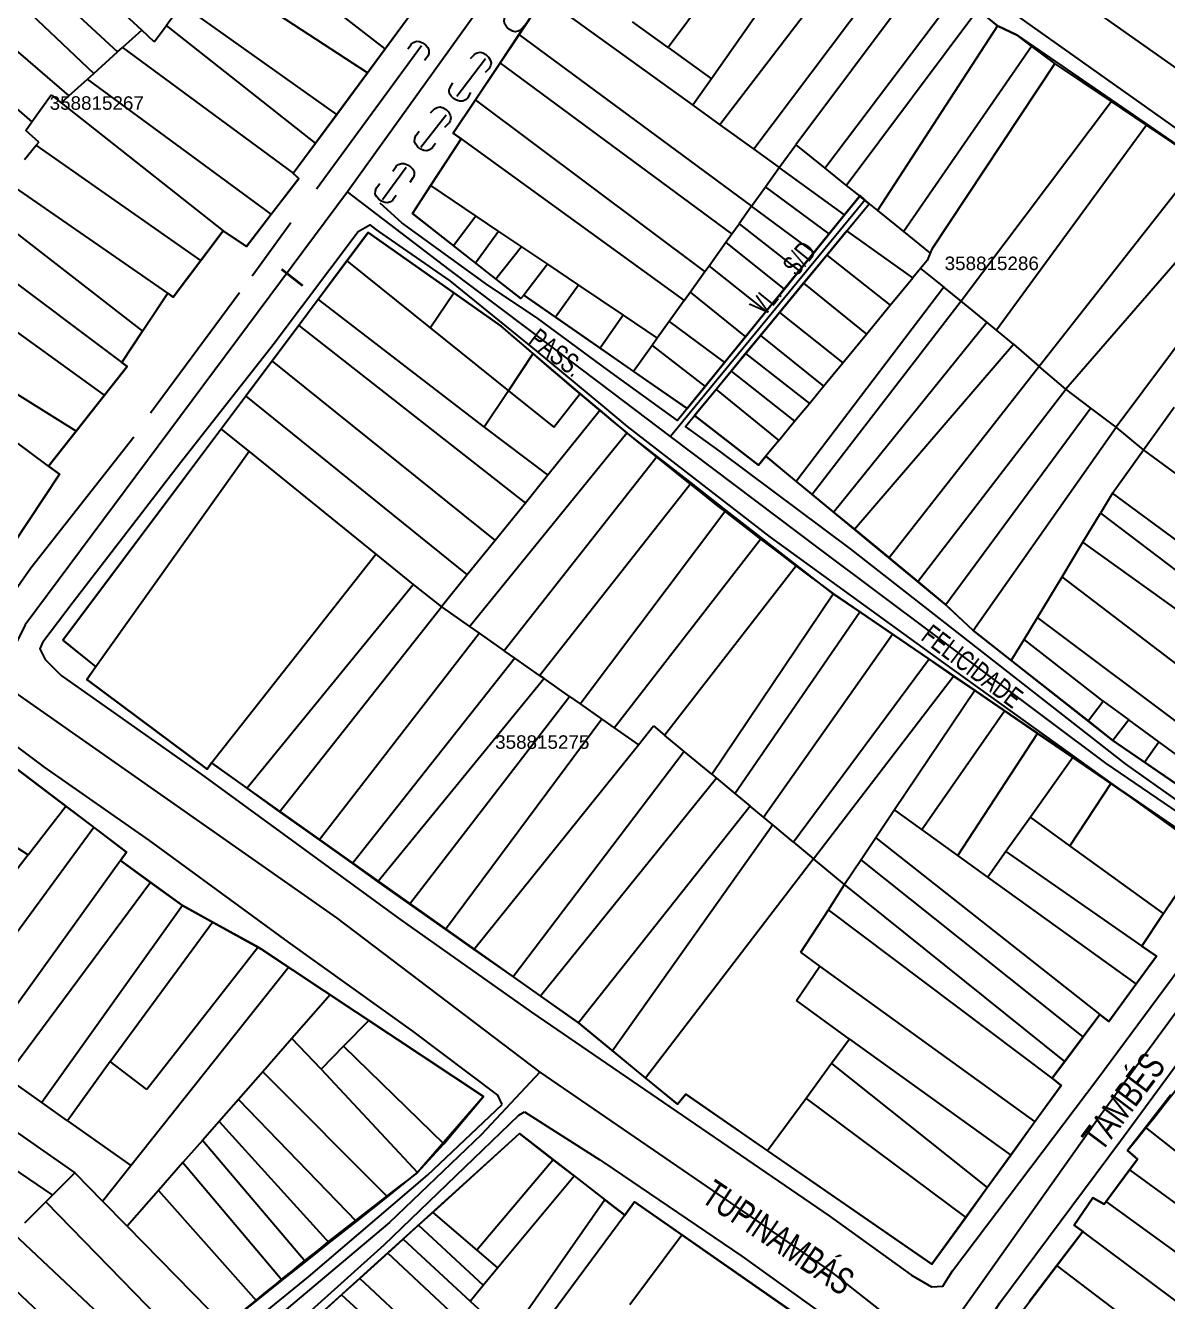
# Model space of a CAD drawing. Extents: x 201512 to 203323, y 4836571 to 4838029.
# Drawn here: x 202100.1 to 202269.6, y 4837255.2 to 4837444.5 of the extents above; entities that cross this region are included whole.
import ezdxf

# ---------------------------------------------------------------- set-up
doc = ezdxf.new("R2010")
doc.units = 0
doc.header["$LTSCALE"] = 1.5
doc.header["$MEASUREMENT"] = 0
for name, color, linetype in [('CD-MALHA-LOTES', 40, 'CONTINUOUS'), ('CD_TXT_QUADRA', 7, 'CONTINUOUS'), ('HD-VALAS-DRENOS', 170, 'CONTINUOUS'), ('RU-QUADRAS', 6, 'CONTINUOUS'), ('SV-EIXO-RUA-N-PAV', 6, 'CONTINUOUS'), ('SV-EIXO-RUA-PAV', 20, 'CONTINUOUS'), ('SV-PONTE-BUEIRO', 249, 'CONTINUOUS'), ('SV-RUA-NAO-PAV-S-GUIA-C-GUIA', 7, 'CONTINUOUS'), ('SV-RUA-PAVIM-S-GUIA-C-GUIA', 7, 'CONTINUOUS'), ('SV-TXT-RUA-N-PAV-S-GUIA-C-GUIA', 7, 'CONTINUOUS'), ('SV-TXT-RUA-PAV-S-GUIA-C-GUIA', 7, 'CONTINUOUS')]:
    doc.layers.add(name, color=color, linetype=linetype)
doc.styles.add('ARIAL', font='arial.ttf')
doc.styles.add('MONOTXT', font='arial.ttf', dxfattribs={"height": 0.2})

# ---------------------------------------------------------------- blocks, each defined once
blk = doc.blocks.new('COD119', base_point=(202265.52, 4838125.96))
at = {"layer": 'SV-PONTE-BUEIRO'}
blk.add_lwpolyline([(202264.01, 4838123.96), (202264.01, 4838124.793333), (202264.01, 4838124.918333), (202264.135833, 4838125.251667), (202264.3875, 4838125.626667), (202264.765, 4838125.835), (202265.268333, 4838125.96), (202265.771667, 4838125.96), (202266.275, 4838125.835), (202266.6525, 4838125.626667), (202266.904167, 4838125.251667), (202267.03, 4838124.918333), (202267.03, 4838124.793333), (202267.03, 4838123.96)], dxfattribs=at)

msp = doc.modelspace()

# ---------------------------------------------------------------- linework, layer by layer
at = {"layer": 'CD-MALHA-LOTES', "linetype": 'Continuous'}
for p, q in [((202212.96, 4837464.8), (202195.48, 4837441.24)), ((202218.95, 4837460.92), (202201.9, 4837436.63)), ((202117.33, 4837443.84), (202100.27, 4837459.68)), ((202153.46, 4837441.07), (202129.2, 4837459.95)), ((202224.33, 4837457.43), (202203.14, 4837429.8)), ((202096.9, 4837456.24), (202113.73, 4837440.6)), ((202093.77, 4837453.05), (202110.21, 4837437.42)), ((202150.83, 4837437.51), (202124.59, 4837454.64)), ((202229.27, 4837454.23), (202208.16, 4837426.17)), ((202233.07, 4837451.77), (202214.4, 4837426.84)), ((202218.7, 4837423.37), (202238.34, 4837449.37)), ((202089.49, 4837448.67), (202106.53, 4837434.1)), ((202123.31, 4837447.62), (202121, 4837444.52)), ((202146.27, 4837431.33), (202123.31, 4837447.62)), ((202177.01, 4837448.7), (202173.3, 4837443.17)), ((202177.01, 4837448.7), (202199.14, 4837432.7)), ((202153.46, 4837441.07), (202157.19, 4837446.11)), ((202221.91, 4837420.79), (202241.41, 4837446.91)), ((202244.36, 4837444.49), (202241.41, 4837446.91)), ((202085.06, 4837444.15), (202101.03, 4837430.21)), ((202117.33, 4837443.84), (202114.46, 4837441.25)), ((202119.2, 4837442.11), (202117.33, 4837443.84)), ((202119.2, 4837442.11), (202121, 4837444.52)), ((202143.12, 4837427.06), (202121, 4837444.52)), ((202195.48, 4837441.24), (202190.19, 4837445.05)), ((202244.36, 4837444.49), (202226.55, 4837417.05)), ((202247.26, 4837443.07), (202244.36, 4837444.49)), ((202173.3, 4837443.17), (202170.51, 4837438.99)), ((202173.3, 4837443.17), (202207.85, 4837417.69)), ((202249.41, 4837441.47), (202247.26, 4837443.07)), ((202110.21, 4837437.42), (202113.73, 4837440.6)), ((202113.73, 4837440.6), (202114.46, 4837441.25)), ((202114.46, 4837441.25), (202139.83, 4837422.61)), ((202150.83, 4837437.51), (202153.46, 4837441.07)), ((202195.48, 4837441.24), (202201.9, 4837436.63)), ((202230.41, 4837413.94), (202249.41, 4837441.47)), ((202252.87, 4837438.89), (202249.41, 4837441.47)), ((202170.51, 4837438.99), (202166.85, 4837433.52)), ((202204.92, 4837413.59), (202170.51, 4837438.99)), ((202252.87, 4837438.89), (202234.62, 4837411.34)), ((202261.24, 4837433.27), (202252.87, 4837438.89)), ((202106.53, 4837434.1), (202109.28, 4837436.58)), ((202109.28, 4837436.58), (202110.21, 4837437.42)), ((202136.57, 4837416.54), (202109.28, 4837436.58)), ((202146.27, 4837431.33), (202150.83, 4837437.51)), ((202201.9, 4837436.63), (202199.14, 4837432.7)), ((202101.03, 4837430.21), (202103.9, 4837434.23)), ((202103.9, 4837434.23), (202105.37, 4837433.06)), ((202105.37, 4837433.06), (202106.53, 4837434.1)), ((202105.37, 4837433.06), (202129.41, 4837414.05)), ((202166.85, 4837433.52), (202163.55, 4837428.57)), ((202200.93, 4837408.02), (202166.85, 4837433.52)), ((202199.14, 4837432.7), (202203.14, 4837429.8)), ((202261.24, 4837433.27), (202238.97, 4837403.62)), ((202266.48, 4837429.74), (202261.24, 4837433.27)), ((202100.13, 4837428.94), (202101.03, 4837430.21)), ((202143.12, 4837427.06), (202146.27, 4837431.33)), ((202102.05, 4837427.19), (202100.13, 4837428.94)), ((202163.55, 4837428.57), (202164.73, 4837427.72)), ((202203.14, 4837429.8), (202208.16, 4837426.17)), ((202266.48, 4837429.74), (202244.19, 4837399.31)), ((202274.43, 4837424.35), (202266.48, 4837429.74)), ((202099.95, 4837424.63), (202101.68, 4837426.75)), ((202102.05, 4837427.19), (202101.68, 4837426.75)), ((202126.11, 4837409.66), (202101.68, 4837426.75)), ((202139.83, 4837422.61), (202143.12, 4837427.06)), ((202164.73, 4837427.72), (202160.18, 4837420.76)), ((202164.73, 4837427.72), (202197.86, 4837403.73)), ((202211.96, 4837423.43), (202214.4, 4837426.84)), ((202214.4, 4837426.84), (202218.7, 4837423.37)), ((202208.16, 4837426.17), (202211.96, 4837423.43)), ((202140.63, 4837421.84), (202139.83, 4837422.61)), ((202209.92, 4837420.59), (202211.96, 4837423.43)), ((202221.65, 4837416.42), (202211.96, 4837423.43)), ((202218.7, 4837423.37), (202221.91, 4837420.79)), ((202274.43, 4837424.35), (202250.55, 4837393.93)), ((202121.21, 4837404.78), (202097.28, 4837421.38)), ((202136.57, 4837416.54), (202140.63, 4837421.84)), ((202160.18, 4837420.76), (202157.5, 4837416.65)), ((202160.18, 4837420.76), (202166.92, 4837416.23)), ((202221.91, 4837420.79), (202223.89, 4837419.19)), ((202090.31, 4837420.23), (202117.46, 4837399.16)), ((202207.85, 4837417.69), (202209.92, 4837420.59)), ((202219.37, 4837413.61), (202209.92, 4837420.59)), ((202221.65, 4837416.42), (202223.89, 4837419.19)), ((202223.89, 4837419.19), (202225.29, 4837418.06)), ((202280.31, 4837420.34), (202254.48, 4837390.56)), ((202207.85, 4837417.69), (202206.01, 4837415.11)), ((202217.12, 4837410.84), (202207.85, 4837417.69)), ((202221.97, 4837414.03), (202225.29, 4837418.06)), ((202225.29, 4837418.06), (202226.55, 4837417.05)), ((202226.55, 4837417.05), (202230.41, 4837413.94)), ((202132.88, 4837411.73), (202136.57, 4837416.54)), ((202157.5, 4837416.65), (202163.6, 4837411.85)), ((202166.92, 4837416.23), (202163.6, 4837411.85)), ((202166.92, 4837416.23), (202170.3, 4837413.96)), ((202204.92, 4837413.59), (202206.01, 4837415.11)), ((202206.01, 4837415.11), (202214.92, 4837408.14)), ((202219.37, 4837413.61), (202221.65, 4837416.42)), ((202285.36, 4837416.32), (202261.95, 4837384.9)), ((202126.11, 4837409.66), (202129.41, 4837414.05)), ((202129.41, 4837414.05), (202132.88, 4837411.73)), ((202150.93, 4837413.81), (202147.79, 4837409.58)), ((202163.68, 4837404.83), (202150.93, 4837413.81)), ((202170.3, 4837413.96), (202166.89, 4837409.26)), ((202170.3, 4837413.96), (202173.71, 4837411.68)), ((202204.03, 4837412.35), (202204.92, 4837413.59)), ((202217.12, 4837410.84), (202219.37, 4837413.61)), ((202221.97, 4837414.03), (202219.02, 4837410.46)), ((202231.77, 4837407.08), (202221.97, 4837414.03)), ((202230.41, 4837413.94), (202234.37, 4837410.75)), ((202090.43, 4837412.47), (202114.37, 4837394.52)), ((202163.6, 4837411.85), (202166.89, 4837409.26)), ((202173.71, 4837411.68), (202169.9, 4837406.89)), ((202173.71, 4837411.68), (202177.54, 4837409.1)), ((202201.54, 4837408.87), (202204.03, 4837412.35)), ((202212.71, 4837405.42), (202204.03, 4837412.35)), ((202234.62, 4837411.34), (202234.37, 4837410.75)), ((202122.02, 4837404.22), (202126.11, 4837409.66)), ((202147.79, 4837409.58), (202143.53, 4837403.88)), ((202147.79, 4837409.58), (202160.16, 4837399.67)), ((202214.92, 4837408.14), (202217.12, 4837410.84)), ((202219.02, 4837410.46), (202215.57, 4837406.27)), ((202219.02, 4837410.46), (202228.43, 4837403.03)), ((202233.9, 4837409.67), (202232.92, 4837408.46)), ((202234.37, 4837410.75), (202233.9, 4837409.67)), ((202111.83, 4837389.65), (202086.76, 4837407.77)), ((202166.89, 4837409.26), (202169.9, 4837406.89)), ((202177.54, 4837409.1), (202174.05, 4837404.5)), ((202177.54, 4837409.1), (202182.14, 4837406.01)), ((202198.72, 4837404.93), (202200.93, 4837408.02)), ((202200.93, 4837408.02), (202201.54, 4837408.87)), ((202210.03, 4837402.12), (202201.54, 4837408.87)), ((202212.71, 4837405.42), (202214.92, 4837408.14)), ((202232.92, 4837408.46), (202231.77, 4837407.08)), ((202232.92, 4837408.46), (202236.38, 4837405.69)), ((202169.9, 4837406.89), (202173.6, 4837403.99)), ((202182.14, 4837406.01), (202178.75, 4837401.23)), ((202182.14, 4837406.01), (202188.8, 4837401.54)), ((202215.57, 4837406.27), (202211.99, 4837401.92)), ((202236.38, 4837405.69), (202214.47, 4837376.86)), ((202215.57, 4837406.27), (202224.89, 4837398.73)), ((202228.43, 4837403.03), (202231.77, 4837407.08)), ((202238.97, 4837403.62), (202236.38, 4837405.69)), ((202117.46, 4837399.16), (202121.21, 4837404.78)), ((202121.21, 4837404.78), (202122.02, 4837404.22)), ((202143.53, 4837403.88), (202140.65, 4837400.01)), ((202143.53, 4837403.88), (202168.15, 4837384.92)), ((202160.16, 4837399.67), (202163.68, 4837404.83)), ((202170.7, 4837399.89), (202163.68, 4837404.83)), ((202173.6, 4837403.99), (202174.05, 4837404.5)), ((202174.05, 4837404.5), (202178.75, 4837401.23)), ((202197.86, 4837403.73), (202195.62, 4837400.59)), ((202197.86, 4837403.73), (202198.72, 4837404.93)), ((202198.72, 4837404.93), (202206.95, 4837398.34)), ((202210.03, 4837402.12), (202212.71, 4837405.42)), ((202206.95, 4837398.34), (202210.03, 4837402.12)), ((202211.99, 4837401.92), (202209.19, 4837398.53)), ((202211.99, 4837401.92), (202221.38, 4837394.48)), ((202238.97, 4837403.62), (202216.86, 4837374.9)), ((202224.89, 4837398.73), (202228.43, 4837403.03)), ((202242.75, 4837400.5), (202238.97, 4837403.62)), ((202107.62, 4837384.33), (202080.97, 4837400.89)), ((202140.65, 4837400.01), (202136.7, 4837394.73)), ((202140.65, 4837400.01), (202174.27, 4837373.64)), ((202175.44, 4837395.83), (202170.7, 4837399.89)), ((202178.75, 4837401.23), (202185.4, 4837396.62)), ((202188.8, 4837401.54), (202185.4, 4837396.62)), ((202188.8, 4837401.54), (202193.86, 4837398.14)), ((202195.62, 4837400.59), (202193.86, 4837398.14)), ((202195.62, 4837400.59), (202203.82, 4837394.49)), ((202220.02, 4837372.31), (202242.75, 4837400.5)), ((202244.19, 4837399.31), (202242.75, 4837400.5)), ((202114.37, 4837394.52), (202117.46, 4837399.16)), ((202160.16, 4837399.67), (202171.78, 4837390.33)), ((202193.86, 4837398.14), (202193.07, 4837397.03)), ((202203.82, 4837394.49), (202206.95, 4837398.34)), ((202209.19, 4837398.53), (202206.96, 4837395.83)), ((202209.19, 4837398.53), (202218.54, 4837391.02)), ((202221.38, 4837394.48), (202224.89, 4837398.73)), ((202246.72, 4837397.22), (202244.19, 4837399.31)), ((202103.5, 4837379.13), (202078.73, 4837397.47)), ((202185.4, 4837396.62), (202190.32, 4837393.2)), ((202193.07, 4837397.03), (202190.32, 4837393.2)), ((202193.07, 4837397.03), (202200.96, 4837390.97)), ((202223.13, 4837369.76), (202246.72, 4837397.22)), ((202246.72, 4837397.22), (202250.55, 4837393.93)), ((202115.2, 4837393.9), (202114.37, 4837394.52)), ((202136.7, 4837394.73), (202132.77, 4837389.5)), ((202136.7, 4837394.73), (202169.8, 4837368.11)), ((202171.78, 4837390.33), (202175.44, 4837395.83)), ((202182.43, 4837389.92), (202175.44, 4837395.83)), ((202200.96, 4837390.97), (202203.82, 4837394.49)), ((202206.96, 4837395.83), (202204.83, 4837393.24)), ((202206.96, 4837395.83), (202216.42, 4837388.45)), ((202218.54, 4837391.02), (202221.38, 4837394.48)), ((202111.83, 4837389.65), (202115.2, 4837393.9)), ((202190.32, 4837393.2), (202198.28, 4837387.67)), ((202204.83, 4837393.24), (202202.6, 4837390.53)), ((202204.83, 4837393.24), (202214.24, 4837385.81)), ((202250.55, 4837393.93), (202228.29, 4837365.52)), ((202254.48, 4837390.56), (202250.55, 4837393.93)), ((202198.28, 4837387.67), (202200.96, 4837390.97)), ((202202.6, 4837390.53), (202199.4, 4837386.65)), ((202202.6, 4837390.53), (202211.89, 4837382.95)), ((202216.42, 4837388.45), (202218.54, 4837391.02)), ((202232.53, 4837362), (202254.48, 4837390.56)), ((202258.21, 4837387.75), (202254.48, 4837390.56)), ((202107.62, 4837384.33), (202111.83, 4837389.65)), ((202132.77, 4837389.5), (202129.13, 4837384.62)), ((202132.77, 4837389.5), (202165.65, 4837362.98)), ((202171.78, 4837390.33), (202168.15, 4837384.92)), ((202171.78, 4837390.33), (202178.49, 4837384.91)), ((202178.49, 4837384.91), (202182.43, 4837389.92)), ((202185.38, 4837387.42), (202182.43, 4837389.92)), ((202185.38, 4837387.42), (202177.6, 4837377.78)), ((202189.33, 4837384.06), (202185.38, 4837387.42)), ((202199.4, 4837386.65), (202208.85, 4837379.26)), ((202214.24, 4837385.81), (202216.42, 4837388.45)), ((202258.21, 4837387.75), (202236.66, 4837358.55)), ((202261.95, 4837384.9), (202258.21, 4837387.75)), ((202266.02, 4837381.54), (202270.57, 4837387.9)), ((202168.15, 4837384.92), (202177.6, 4837377.78)), ((202211.89, 4837382.95), (202214.24, 4837385.81)), ((202240.74, 4837354.75), (202261.95, 4837384.9)), ((202266.02, 4837381.54), (202261.95, 4837384.9)), ((202103.5, 4837379.13), (202107.62, 4837384.33)), ((202129.13, 4837384.62), (202105.63, 4837353.28)), ((202129.13, 4837384.62), (202133.26, 4837381.28)), ((202165.97, 4837355.33), (202189.33, 4837384.06)), ((202193.85, 4837380.54), (202189.33, 4837384.06)), ((202211.89, 4837382.95), (202209.94, 4837380.59)), ((202133.26, 4837381.28), (202110.54, 4837349.37)), ((202133.26, 4837381.28), (202152.09, 4837366.05)), ((202261.42, 4837375.12), (202266.02, 4837381.54)), ((202302.64, 4837354.62), (202266.02, 4837381.54)), ((202105.14, 4837377.92), (202103.5, 4837379.13)), ((202193.85, 4837380.54), (202171.11, 4837351.74)), ((202198.86, 4837376.63), (202193.85, 4837380.54)), ((202208.85, 4837379.26), (202209.94, 4837380.59)), ((202209.94, 4837380.59), (202214.47, 4837376.86)), ((202100.05, 4837370.28), (202105.14, 4837377.92)), ((202177.6, 4837377.78), (202174.27, 4837373.64)), ((202176.36, 4837348.07), (202198.86, 4837376.63)), ((202204.05, 4837372.58), (202198.86, 4837376.63)), ((202214.47, 4837376.86), (202216.86, 4837374.9)), ((202174.27, 4837373.64), (202169.8, 4837368.11)), ((202216.86, 4837374.9), (202220.02, 4837372.31)), ((202261.42, 4837375.12), (202259.62, 4837372.16)), ((202297.92, 4837348.13), (202261.42, 4837375.12)), ((202182.41, 4837343.84), (202204.05, 4837372.58)), ((202209.31, 4837368.47), (202204.05, 4837372.58)), ((202220.02, 4837372.31), (202223.13, 4837369.76)), ((202257.03, 4837367.86), (202259.62, 4837372.16)), ((202259.62, 4837372.16), (202295.39, 4837344.93)), ((202223.13, 4837369.76), (202228.18, 4837365.61)), ((202169.8, 4837368.11), (202165.65, 4837362.98)), ((202187.47, 4837340.31), (202209.31, 4837368.47)), ((202214.5, 4837364.42), (202209.31, 4837368.47)), ((202253.94, 4837362.7), (202257.03, 4837367.86)), ((202293.07, 4837341.97), (202257.03, 4837367.86)), ((202127.67, 4837335.09), (202152.09, 4837366.05)), ((202152.09, 4837366.05), (202157.62, 4837361.58)), ((202194.94, 4837339.21), (202214.5, 4837364.42)), ((202219.98, 4837360.19), (202214.5, 4837364.42)), ((202228.18, 4837365.61), (202228.29, 4837365.52)), ((202228.29, 4837365.52), (202232.53, 4837362)), ((202165.65, 4837362.98), (202161.82, 4837358.23)), ((202232.53, 4837362), (202236.44, 4837358.75)), ((202250.28, 4837356.69), (202253.94, 4837362.7)), ((202288.57, 4837336.23), (202253.94, 4837362.7)), ((202132.92, 4837331.34), (202157.62, 4837361.58)), ((202157.62, 4837361.58), (202161.82, 4837358.23)), ((202201.95, 4837333.4), (202219.98, 4837360.19)), ((202223.91, 4837357.51), (202219.98, 4837360.19)), ((202137.79, 4837327.83), (202161.82, 4837358.23)), ((202161.82, 4837358.23), (202165.97, 4837355.33)), ((202236.44, 4837358.75), (202236.66, 4837358.55)), ((202236.66, 4837358.55), (202240.74, 4837354.75)), ((202205.38, 4837330.54), (202223.91, 4837357.51)), ((202228.78, 4837354.17), (202223.91, 4837357.51)), ((202248.28, 4837353.38), (202250.28, 4837356.69)), ((202284.47, 4837331.02), (202250.28, 4837356.69)), ((202165.97, 4837355.33), (202167.42, 4837354.32)), ((202240.74, 4837354.75), (202246.39, 4837350.3)), ((202105.63, 4837353.28), (202110.54, 4837349.37)), ((202143.65, 4837323.65), (202167.42, 4837354.32)), ((202167.42, 4837354.32), (202171.11, 4837351.74)), ((202209.6, 4837327.03), (202228.78, 4837354.17)), ((202234.18, 4837350.47), (202228.78, 4837354.17)), ((202246.39, 4837350.3), (202248.28, 4837353.38)), ((202260.02, 4837344.27), (202248.28, 4837353.38)), ((202172.7, 4837350.63), (202148.62, 4837320.14)), ((202172.7, 4837350.63), (202171.11, 4837351.74)), ((202176.36, 4837348.07), (202172.7, 4837350.63)), ((202110.54, 4837349.37), (202109.19, 4837347.47)), ((202234.18, 4837350.47), (202214.09, 4837323.33)), ((202237.84, 4837347.98), (202234.18, 4837350.47)), ((202246.39, 4837350.3), (202257.79, 4837341.33)), ((202109.19, 4837347.47), (202127.06, 4837334.17)), ((202177.05, 4837347.59), (202152.39, 4837317.45)), ((202177.05, 4837347.59), (202176.36, 4837348.07)), ((202180.83, 4837344.95), (202177.05, 4837347.59)), ((202217.04, 4837320.86), (202237.84, 4837347.98)), ((202241, 4837345.84), (202237.84, 4837347.98)), ((202157.06, 4837314.12), (202180.83, 4837344.95)), ((202180.83, 4837344.95), (202182.41, 4837343.84)), ((202241, 4837345.84), (202229.08, 4837328.11)), ((202245.37, 4837342.83), (202241, 4837345.84)), ((202182.41, 4837343.84), (202185.63, 4837341.59)), ((202257.79, 4837341.33), (202260.02, 4837344.27)), ((202260.02, 4837344.27), (202263.85, 4837341.46)), ((202185.63, 4837341.59), (202162.41, 4837310.36)), ((202185.63, 4837341.59), (202187.47, 4837340.31)), ((202233.11, 4837325.21), (202245.37, 4837342.83)), ((202250.3, 4837339.47), (202245.37, 4837342.83)), ((202257.79, 4837341.33), (202261.47, 4837338.42)), ((202263.85, 4837341.46), (202261.47, 4837338.42)), ((202268.27, 4837338.23), (202263.85, 4837341.46)), ((202187.47, 4837340.31), (202191.07, 4837337.79)), ((202191.07, 4837337.79), (202193.3, 4837340.58)), ((202193.3, 4837340.58), (202194.94, 4837339.21)), ((202238.47, 4837321.35), (202250.3, 4837339.47)), ((202255.51, 4837335.9), (202250.3, 4837339.47)), ((202166.63, 4837307.4), (202191.07, 4837337.79)), ((202197.85, 4837336.8), (202194.94, 4837339.21)), ((202261.47, 4837338.42), (202261.82, 4837338.15)), ((202261.82, 4837338.15), (202266.16, 4837335.2)), ((202266.16, 4837335.2), (202268.27, 4837338.23)), ((202282.16, 4837328.06), (202268.27, 4837338.23)), ((202106.06, 4837328.68), (202097.04, 4837335.53)), ((202197.85, 4837336.8), (202172.44, 4837303.32)), ((202201.95, 4837333.4), (202197.85, 4837336.8)), ((202255.51, 4837335.9), (202249.22, 4837327.04)), ((202261.16, 4837332.04), (202255.51, 4837335.9)), ((202127.06, 4837334.17), (202127.67, 4837335.09)), ((202127.67, 4837335.09), (202132.92, 4837331.34)), ((202266.16, 4837335.2), (202280.22, 4837325.55)), ((202202.66, 4837332.8), (202176.52, 4837300.45)), ((202201.95, 4837333.4), (202202.66, 4837332.8)), ((202202.66, 4837332.8), (202205.38, 4837330.54)), ((202261.16, 4837332.04), (202255.09, 4837322.8)), ((202275.4, 4837322.31), (202261.16, 4837332.04)), ((202132.92, 4837331.34), (202137.79, 4837327.83)), ((202205.38, 4837330.54), (202207.66, 4837328.65)), ((202100.46, 4837321.42), (202106.06, 4837328.68)), ((202110.21, 4837325.53), (202106.06, 4837328.68)), ((202207.66, 4837328.65), (202182.16, 4837296.49)), ((202209.6, 4837327.03), (202207.66, 4837328.65)), ((202229.08, 4837328.11), (202226.3, 4837323.98)), ((202233.11, 4837325.21), (202229.08, 4837328.11)), ((202091.57, 4837327.17), (202100.46, 4837321.42)), ((202137.79, 4837327.83), (202143.65, 4837323.65)), ((202210.99, 4837325.88), (202209.6, 4837327.03)), ((202249.22, 4837327.04), (202245.6, 4837321.92)), ((202255.09, 4837322.8), (202249.22, 4837327.04)), ((202092.74, 4837301.77), (202110.21, 4837325.53)), ((202115.06, 4837321.83), (202110.21, 4837325.53)), ((202210.99, 4837325.88), (202187.2, 4837292.35)), ((202214.09, 4837323.33), (202210.99, 4837325.88)), ((202238.47, 4837321.35), (202233.11, 4837325.21)), ((202143.65, 4837323.65), (202148.62, 4837320.14)), ((202214.09, 4837323.33), (202217.04, 4837320.86)), ((202226.3, 4837323.98), (202224.1, 4837320.72)), ((202226.3, 4837323.98), (202259.52, 4837297.76)), ((202269, 4837312.76), (202255.09, 4837322.8)), ((202269, 4837312.76), (202275.4, 4837322.31)), ((202114.18, 4837320.61), (202093.12, 4837291.32)), ((202100.46, 4837321.42), (202094.99, 4837314.31)), ((202114.18, 4837320.61), (202115.06, 4837321.83)), ((202118.66, 4837317.36), (202114.18, 4837320.61)), ((202217.04, 4837320.86), (202192.12, 4837288.31)), ((202221.64, 4837317.03), (202217.04, 4837320.86)), ((202224.1, 4837320.72), (202221.64, 4837317.03)), ((202257.06, 4837294.45), (202224.1, 4837320.72)), ((202242.92, 4837318.15), (202238.47, 4837321.35)), ((202245.6, 4837321.92), (202242.92, 4837318.15)), ((202245.6, 4837321.92), (202265.79, 4837307.88)), ((202148.62, 4837320.14), (202152.39, 4837317.45)), ((202118.66, 4837317.36), (202097.21, 4837288.43)), ((202123.39, 4837313.92), (202118.66, 4837317.36)), ((202152.39, 4837317.45), (202157.06, 4837314.12)), ((202219.27, 4837313.27), (202221.64, 4837317.03)), ((202254.33, 4837290.78), (202221.64, 4837317.03)), ((202264.95, 4837302.3), (202242.92, 4837318.15)), ((202123.39, 4837313.92), (202102.53, 4837284.68)), ((202127.86, 4837311.47), (202123.39, 4837313.92)), ((202157.06, 4837314.12), (202162.41, 4837310.36)), ((202215.17, 4837306.99), (202219.27, 4837313.27)), ((202252.46, 4837288.28), (202219.27, 4837313.27)), ((202265.79, 4837307.88), (202269, 4837312.76)), ((202112.64, 4837290.78), (202127.86, 4837311.47)), ((202134.63, 4837307.72), (202127.86, 4837311.47)), ((202162.41, 4837310.36), (202166.63, 4837307.4)), ((202134.63, 4837307.72), (202118.07, 4837286.64)), ((202135.01, 4837307.5), (202134.63, 4837307.72)), ((202139.13, 4837304.77), (202135.01, 4837307.5)), ((202166.63, 4837307.4), (202172.44, 4837303.32)), ((202267.93, 4837306.39), (202265.79, 4837307.88)), ((202218, 4837304.94), (202215.17, 4837306.99)), ((202264.95, 4837302.3), (202267.93, 4837306.39)), ((202115.74, 4837275.36), (202139.13, 4837304.77)), ((202145.32, 4837300.67), (202139.13, 4837304.77)), ((202172.44, 4837303.32), (202176.52, 4837300.45)), ((202214.49, 4837299.82), (202218, 4837304.94)), ((202249.91, 4837281.85), (202218, 4837304.94)), ((202260.85, 4837296.7), (202264.95, 4837302.3)), ((202069.68, 4837300.6), (202107.42, 4837274.26)), ((202145.32, 4837300.67), (202139.63, 4837294.19)), ((202151.05, 4837296.87), (202145.32, 4837300.67)), ((202176.52, 4837300.45), (202182.16, 4837296.49)), ((202222.4, 4837294.11), (202214.49, 4837299.82)), ((202257.06, 4837294.45), (202259.52, 4837297.76)), ((202259.52, 4837297.76), (202260.85, 4837296.7)), ((202066.6, 4837296.59), (202104.07, 4837270.91)), ((202151.05, 4837296.87), (202147.29, 4837293.05)), ((202168.08, 4837285.59), (202151.05, 4837296.87)), ((202182.16, 4837296.49), (202187.2, 4837292.35)), ((202139.63, 4837294.19), (202135.31, 4837289.26)), ((202143.95, 4837289.65), (202139.63, 4837294.19)), ((202222.4, 4837294.11), (202219.72, 4837290.45)), ((202222.4, 4837294.11), (202246.3, 4837276.86)), ((202254.33, 4837290.78), (202257.06, 4837294.45)), ((202147.29, 4837293.05), (202143.95, 4837289.65)), ((202147.29, 4837293.05), (202162.16, 4837278.54)), ((202187.2, 4837292.35), (202192.12, 4837288.31)), ((202112.64, 4837290.78), (202106.34, 4837281.99)), ((202118.07, 4837286.64), (202112.64, 4837290.78)), ((202219.72, 4837290.45), (202215.93, 4837285.29)), ((202219.72, 4837290.45), (202242.82, 4837272.05)), ((202252.46, 4837288.28), (202254.33, 4837290.78)), ((202102.53, 4837284.68), (202097.21, 4837288.43)), ((202135.31, 4837289.26), (202131.69, 4837285.13)), ((202135.31, 4837289.26), (202153.8, 4837270.69)), ((202143.95, 4837289.65), (202158.29, 4837274.3)), ((202192.12, 4837288.31), (202196.85, 4837284.43)), ((202253.78, 4837287.21), (202252.46, 4837288.28)), ((202249.91, 4837281.85), (202253.78, 4837287.21)), ((202106.34, 4837281.99), (202102.53, 4837284.68)), ((202131.69, 4837285.13), (202128.84, 4837281.89)), ((202131.69, 4837285.13), (202149.19, 4837267.03)), ((202162.16, 4837278.54), (202168.08, 4837285.59)), ((202196.85, 4837284.43), (202198.07, 4837285.91)), ((202198.07, 4837285.91), (202210.23, 4837277.51)), ((202215.93, 4837285.29), (202210.23, 4837277.51)), ((202215.93, 4837285.29), (202239.64, 4837267.64)), ((202270.09, 4837285.8), (202266.31, 4837280.97)), ((202106.34, 4837281.99), (202115.74, 4837275.36)), ((202128.84, 4837281.89), (202126.37, 4837279.07)), ((202128.84, 4837281.89), (202145.16, 4837263.85)), ((202246.3, 4837276.86), (202249.91, 4837281.85)), ((202266.31, 4837280.97), (202263.62, 4837277.54)), ((202266.31, 4837280.97), (202301.8, 4837252.9)), ((202126.37, 4837279.07), (202123.46, 4837275.76)), ((202141.65, 4837261.06), (202126.37, 4837279.07)), ((202173.4, 4837280.07), (202160.56, 4837268.36)), ((202178.4, 4837276.18), (202173.4, 4837280.07)), ((202158.29, 4837274.3), (202162.16, 4837278.54)), ((202210.23, 4837277.51), (202234.6, 4837260.67)), ((202242.82, 4837272.05), (202246.3, 4837276.86)), ((202263.62, 4837277.54), (202265.1, 4837276.27)), ((202111.53, 4837270.06), (202115.74, 4837275.36)), ((202123.46, 4837275.76), (202119.85, 4837271.64)), ((202123.46, 4837275.76), (202138.2, 4837258.3)), ((202178.4, 4837276.18), (202167.07, 4837262.78)), ((202181.5, 4837273.78), (202178.4, 4837276.18)), ((202265.1, 4837276.27), (202263.93, 4837274.67)), ((202104.07, 4837270.91), (202107.42, 4837274.26)), ((202107.42, 4837274.26), (202111.53, 4837270.06)), ((202153.8, 4837270.69), (202158.29, 4837274.3)), ((202170.16, 4837260.14), (202181.5, 4837273.78)), ((202181.5, 4837273.78), (202186.08, 4837270.25)), ((202263.93, 4837274.67), (202260.49, 4837269.98)), ((202263.93, 4837274.67), (202299.2, 4837248.98)), ((202119.85, 4837271.64), (202115.19, 4837266.33)), ((202119.85, 4837271.64), (202134.35, 4837255.26)), ((202239.64, 4837267.64), (202242.82, 4837272.05)), ((202099.99, 4837266.83), (202103.1, 4837269.94)), ((202103.1, 4837269.94), (202104.07, 4837270.91)), ((202103.1, 4837269.94), (202124.97, 4837247.56)), ((202115.19, 4837266.33), (202111.53, 4837270.06)), ((202149.19, 4837267.03), (202153.8, 4837270.69)), ((202186.08, 4837270.25), (202171.87, 4837249.93)), ((202189.02, 4837267.96), (202186.08, 4837270.25)), ((202190.48, 4837269.96), (202189.02, 4837267.96)), ((202197.48, 4837265.06), (202190.48, 4837269.96)), ((202258.47, 4837270.52), (202255.74, 4837266.5)), ((202260.2, 4837269.59), (202258.47, 4837270.52)), ((202260.49, 4837269.98), (202260.2, 4837269.59)), ((202295.95, 4837244.18), (202260.49, 4837269.98)), ((202160.56, 4837268.36), (202158.4, 4837266.49)), ((202160.56, 4837268.36), (202167.07, 4837262.78)), ((202189.02, 4837267.96), (202178.14, 4837253.27)), ((202234.6, 4837260.67), (202239.64, 4837267.64)), ((202115.19, 4837266.33), (202129.66, 4837251.53)), ((202145.16, 4837263.85), (202149.19, 4837267.03)), ((202158.4, 4837266.49), (202156.14, 4837264.4)), ((202158.4, 4837266.49), (202168.03, 4837257.56)), ((202257.01, 4837265.55), (202253.17, 4837260.5)), ((202255.74, 4837266.5), (202257.01, 4837265.55)), ((202292.49, 4837239.06), (202257.01, 4837265.55)), ((202120.84, 4837244.04), (202098.35, 4837265.2)), ((202141.65, 4837261.06), (202145.16, 4837263.85)), ((202153.84, 4837262.35), (202156.14, 4837264.4)), ((202156.14, 4837264.4), (202166.06, 4837255.22)), ((202189.78, 4837254.7), (202197.48, 4837265.06)), ((202225.29, 4837245.7), (202197.48, 4837265.06)), ((202153.84, 4837262.35), (202149.69, 4837258.55)), ((202170.13, 4837247.16), (202153.84, 4837262.35)), ((202167.07, 4837262.78), (202170.16, 4837260.14)), ((202116.31, 4837240.18), (202094.17, 4837261.01)), ((202138.2, 4837258.3), (202141.65, 4837261.06)), ((202168.03, 4837257.56), (202170.16, 4837260.14)), ((202253.17, 4837260.5), (202249.07, 4837255.09)), ((202266.89, 4837250.06), (202253.17, 4837260.5)), ((202134.35, 4837255.26), (202138.2, 4837258.3)), ((202149.69, 4837258.55), (202146.97, 4837256.13)), ((202166.87, 4837242.56), (202149.69, 4837258.55)), ((202146.97, 4837256.13), (202144.15, 4837253.58)), ((202146.97, 4837256.13), (202164.95, 4837239.82)), ((202166.06, 4837255.22), (202168.03, 4837257.56)), ((202129.66, 4837251.53), (202134.35, 4837255.26)), ((202166.06, 4837255.22), (202171.87, 4837249.93))]:
    msp.add_line(p, q, dxfattribs=at)
for p in [(202266.31, 4837280.97), (202266.31, 4837280.97), (202263.93, 4837274.67), (202263.93, 4837274.67), (202260.49, 4837269.98), (202260.49, 4837269.98), (202257.01, 4837265.55), (202253.17, 4837260.5), (202253.17, 4837260.5)]:
    msp.add_point(p, dxfattribs=at)
at = {"layer": 'HD-VALAS-DRENOS'}
for points in [[(202158.876223, 4837441.519271), (202143.291385, 4837420.220373)], [(202164.108995, 4837434.048086), (202168.346751, 4837439.629995)], [(202158.740097, 4837426.484792), (202162.515398, 4837431.274296)], [(202153.068125, 4837418.726184), (202156.593479, 4837423.519406)], [(202139.462957, 4837415.231837), (202133.738642, 4837407.324143)], [(202131.849815, 4837404.854475), (202118.619397, 4837387.017423)], [(202116.162646, 4837383.407233), (202100.857562, 4837364.00247), (202096.765068, 4837358.118669), (202093.30325, 4837357.37087), (202079.809892, 4837367.362754), (202068.976741, 4837374.817318)]]:
    msp.add_lwpolyline(points, dxfattribs=at)
at = {"layer": 'RU-QUADRAS', "color": 6, "linetype": 'Continuous'}
for points in [[(202183.76, 4837482.1), (202139.81, 4837422.58), (202140.63, 4837421.84), (202132.88, 4837411.73), (202129.41, 4837414.05), (202122.02, 4837404.22), (202121.21, 4837404.78), (202114.37, 4837394.52), (202115.2, 4837393.9), (202103.5, 4837379.13), (202105.14, 4837377.92), (202093.56, 4837360.54), (202067.31, 4837380.07), (202066.82, 4837379.32), (202062.36, 4837382.58), (202063.05, 4837383.64), (202045.87, 4837394.02), (202066.98, 4837422.95), (202081.46, 4837440.47), (202105.01, 4837464.52)], [(202234.62, 4837452.34), (202244.36, 4837444.49), (202247.26, 4837443.07), (202280.09, 4837420.53)], [(202125.68, 4837236.85), (202173.4, 4837280.07), (202189.02, 4837267.96), (202190.48, 4837269.96), (202225.29, 4837245.7)]]:
    msp.add_lwpolyline(points, dxfattribs=at)
for points in [[(202280.22, 4837325.55), (202261.47, 4837338.42), (202240.68, 4837354.8), (202236.44, 4837358.75), (202209.94, 4837380.59), (202208.85, 4837379.26), (202199.4, 4837386.65), (202225.29, 4837418.06), (202223.89, 4837419.19), (202198.28, 4837387.67), (202174.05, 4837404.5), (202173.6, 4837403.99), (202157.5, 4837416.65), (202164.73, 4837427.72), (202163.55, 4837428.57), (202177.01, 4837448.7, -0.0346887332)], [(202431.97, 4837277.74), (202353.57, 4837170.18), (202318.3, 4837194.61), (202285.27, 4837219.72), (202285.97, 4837220.72), (202245.25, 4837250.07), (202257.01, 4837265.55), (202255.74, 4837266.5), (202258.47, 4837270.52), (202260.2, 4837269.59), (202265.1, 4837276.27), (202263.62, 4837277.54, 0.0203496359), (202304.84, 4837332.84), (202306.26, 4837331.73), (202339.51, 4837377.37), (202369.71, 4837356.23)]]:
    msp.add_lwpolyline(points, format="xyb", dxfattribs=at)
for points in [[(202105.63, 4837353.28), (202150.93, 4837413.81), (202170.7, 4837399.89, 0.0214060036), (202219.99, 4837360.19), (202275.4, 4837322.31), (202265.79, 4837307.88), (202267.93, 4837306.39), (202260.85, 4837296.7), (202259.52, 4837297.76), (202252.46, 4837288.28), (202253.78, 4837287.21), (202234.6, 4837260.67), (202198.07, 4837285.91), (202196.85, 4837284.43), (202182.16, 4837296.49), (202127.67, 4837335.09), (202127.06, 4837334.17), (202109.19, 4837347.47), (202110.53, 4837349.38)], [(202012.13, 4837223.33), (202028.66, 4837246.91), (202073.11, 4837305.2), (202088.83, 4837329.11), (202091.57, 4837327.17), (202097.04, 4837335.53), (202115.06, 4837321.83), (202114.18, 4837320.61), (202123.39, 4837313.92), (202135.01, 4837307.5), (202168.08, 4837285.59), (202158.29, 4837274.3, 0.0163625891), (202116.31, 4837240.18), (202102.14, 4837226.18), (202059.93, 4837188.27, -0.0296158002)]]:
    msp.add_lwpolyline(points, format="xyb", close=True, dxfattribs=at)
at = {"layer": 'SV-EIXO-RUA-N-PAV'}
for points in [[(202197.963025, 4837489.583051), (202147.886855, 4837419.84436), (202100.034764, 4837355.601272), (202095.945787, 4837347.336589), (202090.610436, 4837340.222788), (202071.225329, 4837313.72388), (202058.331565, 4837296.206146), (202031.299121, 4837260.726064), (202011.380479, 4837233.160086), (202003.312023, 4837220.551319), (202000.159254, 4837213.873366), (201985.004253, 4837195.512499), (201965.859864, 4837170.55912), (201955.273192, 4837156.65114), (201951.432929, 4837151.669177), (201931.282672, 4837124.531324)], [(202285.459385, 4837317.996543), (202260.437419, 4837335.037153), (202217.913509, 4837366.843655), (202195.835242, 4837383.519793), (202185.415561, 4837391.389977), (202162.943576, 4837408.330397), (202147.886855, 4837419.84436)], [(202224.681346, 4837418.6471), (202195.835242, 4837383.519793)], [(202176.438832, 4837289.191617), (202167.741652, 4837279.914624), (202154.116069, 4837266.868854), (202137.881333, 4837253.243272), (202121.936503, 4837239.327784), (202106.861391, 4837225.702202), (202094.105527, 4837214.395867), (202075.841448, 4837197.871225), (202060.47643, 4837183.086019), (202054.968216, 4837178.447523), (202048.395718, 4837173.035247), (202041.131929, 4837165.302826), (202023.792561, 4837146.323248), (202012.311088, 4837131.561353), (201998.720772, 4837114.924933), (201986.887826, 4837099.342934), (201981.732878, 4837092.079144), (201967.908247, 4837076.848619), (201953.146353, 4837059.040619), (201942.367827, 4837044.981672)]]:
    msp.add_lwpolyline(points, dxfattribs=at)
at = {"layer": 'SV-EIXO-RUA-PAV'}
for p, q in [((202095.945787, 4837347.336589), (202146.261255, 4837312.068869)), ((202146.261255, 4837312.068869), (202176.438832, 4837289.191617)), ((202176.438832, 4837289.191617), (202219.641767, 4837259.537416)), ((202219.641767, 4837259.537416), (202234.767555, 4837247.682069))]:
    msp.add_line(p, q, dxfattribs=at)
for points in [[(202055.787154, 4837593.922265), (202072.449709, 4837578.380751), (202119.944289, 4837545.851109), (202154.740136, 4837520.865631), (202197.963025, 4837489.583051), (202271.744072, 4837437.529373), (202318.4, 4837404.569877)], [(202318.4, 4837360.107899), (202285.459385, 4837317.996543), (202259.704665, 4837282.839306), (202234.767555, 4837247.682069), (202223.321013, 4837232.965086), (202195.522267, 4837194.537408), (202182.440505, 4837177.980803), (202140.742387, 4837120.339286), (202136.245531, 4837113.798405), (202117.440497, 4837088.45249), (202096.79584, 4837062.493367), (202080.034832, 4837037.965063), (202068.179485, 4837017.524809), (202056.732943, 4836993.814114), (202044.778608, 4836968.576138), (202037.87154, 4836956.788076)]]:
    msp.add_lwpolyline(points, dxfattribs=at)
at = {"layer": 'SV-RUA-NAO-PAV-S-GUIA-C-GUIA'}
for points in [[(202279.253387, 4837323.669097), (202263.346565, 4837334.927229), (202222.533371, 4837366.842939), (202203.21, 4837381.28), (202198.06, 4837385.02), (202225.3, 4837418.08), (202223.98, 4837419.29), (202196.84, 4837385.9), (202187, 4837393.04), (202185.74, 4837393.97), (202175.909166, 4837401.174291), (202168.718658, 4837406.00464), (202155.963374, 4837415.23622), (202152.709571, 4837418.18201)], [(202102.635364, 4837353.03585), (202107.179331, 4837359.012847), (202123.103898, 4837379.657276), (202136.829503, 4837397.187233), (202149.442792, 4837413.934449), (202151.208892, 4837414.957242), (202152.443723, 4837413.98973), (202163.078486, 4837406.638027), (202175.887619, 4837396.221834), (202185.71473, 4837388.057116), (202189.395419, 4837384.999067), (202210.629309, 4837368.571044), (202236.323774, 4837349.91922), (202269.744901, 4837325.962098), (202279.480847, 4837318.868232), (202279.683039, 4837318.46928)], [(202059.338801, 4837184.581526), (202077.569726, 4837202.444122), (202097.642414, 4837219.779774), (202121.594304, 4837242.153163), (202142.106699, 4837258.832859), (202159.743814, 4837273.906796), (202170.808576, 4837284.382692)], [(202063.81567, 4837179.919072), (202064.475157, 4837183.705856), (202069.622134, 4837189.873706), (202082.355372, 4837201.523712), (202096.994481, 4837213.545015), (202108.28958, 4837222.768606), (202122.905369, 4837236.488731), (202136.1385, 4837248.131303), (202153.331202, 4837263.561535), (202165.312245, 4837275.072862), (202173.283729, 4837282.797271), (202174.153196, 4837283.29433)]]:
    msp.add_lwpolyline(points, dxfattribs=at)
at = {"layer": 'SV-RUA-PAVIM-S-GUIA-C-GUIA'}
for points in [[(202196.783235, 4837480.418432), (202210.577777, 4837471.043431), (202216.674778, 4837466.772784), (202230.340206, 4837457.556701), (202245.927835, 4837446.917526), (202288.163179, 4837416.967319), (202318.398277, 4837395.436682)], [(202102.635364, 4837353.03585), (202102.218977, 4837351.992984), (202102.99449, 4837350.432841), (202105.357114, 4837348.049811), (202126.18, 4837333.4), (202155.64, 4837311.88), (202175.2, 4837298.07), (202185.37, 4837291.12), (202219.35, 4837267.88), (202231.6, 4837259.05), (202234.556479, 4837257.314948), (202236.21, 4837257.43), (202237.69, 4837259.69), (202259.22, 4837288.23), (202280.14, 4837316.52), (202280.086273, 4837317.871462), (202279.683039, 4837318.46928)], [(202318.4, 4837193.17), (202281.2, 4837220.33), (202244.46, 4837247.67), (202243.6, 4837248.72), (202242.74, 4837250.96), (202243.575852, 4837253.168089), (202244.67, 4837254.93), (202262.62, 4837279), (202285.63, 4837310.35), (202312.46, 4837346.48), (202318.39792, 4837354.324701)], [(202170.808576, 4837284.382692), (202170.180678, 4837285.790774), (202157.579284, 4837295.269842), (202139.136405, 4837308.48251), (202118.473027, 4837323.576543), (202102.89345, 4837334.448691), (202097.754169, 4837338.321714), (202095.357032, 4837338.50723), (202093.975158, 4837336.479619)], [(202174.153196, 4837283.29433), (202185.316083, 4837276.197289), (202185.924403, 4837275.776587), (202206.394045, 4837261.895091), (202221.850243, 4837250.784276), (202224.068034, 4837247.496278), (202224.935388, 4837244.400122), (202224.897761, 4837242.248882), (202220.981142, 4837236.77239), (202195.49, 4837202.4), (202185, 4837187.76), (202175.76, 4837174.87), (202161.32, 4837154.64), (202145.84, 4837133.89), (202136.66, 4837122.04), (202134, 4837121.68), (202130.33, 4837123.28), (202112.45, 4837140.58), (202091.31, 4837157.43), (202072.65, 4837172.44), (202063.8, 4837179.17), (202063.81567, 4837179.919072)]]:
    msp.add_lwpolyline(points, dxfattribs=at)

# ---------------------------------------------------------------- block references
at = {"layer": 'SV-PONTE-BUEIRO'}
for p, rotation in [((202171.71743, 4837444.125787, 3.281271), 137), ((202159.230855, 4837441.813728, 3.231189), 325), ((202168.602973, 4837440.025826, 3.281271), 316), ((202163.851204, 4837433.552368, 3.281271), 151), ((202162.674779, 4837431.871388, 3.281271), 314), ((202158.537786, 4837426.337935, 3.281271), 143), ((202156.996531, 4837423.713233, 3.281271), 326.0000000000001), ((202152.715846, 4837418.581558, 3.281271), 144)]:
    msp.add_blockref('COD119', p, dxfattribs=dict(at, rotation=rotation))

# ---------------------------------------------------------------- texts
at = {"layer": 'CD_TXT_QUADRA', "color": 7, "linetype": 'Continuous', "style": 'MONOTXT'}
for s, p in [('358815267', (202103.67, 4837432.02)), ('358815286', (202236.5, 4837408.23)), ('358815275', (202169.79, 4837337.18))]:
    msp.add_text(s, height=2, dxfattribs=at).set_placement(p)
at = {"layer": 'SV-TXT-RUA-N-PAV-S-GUIA-C-GUIA', "style": 'ARIAL', "width": 0.7}
for s, height, rotation, p in [('VL.    S/D', 3, 51, (202209.731164, 4837401.19507)), ('I', 4, 52, (202140.897302, 4837405.47153)), ('PASS.                                                                               FELICIDADE', 3, 323, (202174.496153, 4837397.382066))]:
    msp.add_text(s, height=height, rotation=rotation, dxfattribs=at).set_placement(p)
at = {"layer": 'SV-TXT-RUA-PAV-S-GUIA-C-GUIA', "style": 'ARIAL', "width": 0.7}
for s, rotation, p in [('TAMBÉS', 53, (202259.791027, 4837277.218218)), ('TUPINAMBÁS', 326, (202200.17096, 4837270.100999))]:
    msp.add_text(s, height=4, rotation=rotation, dxfattribs=at).set_placement(p)

doc.saveas('drawing.dxf')
